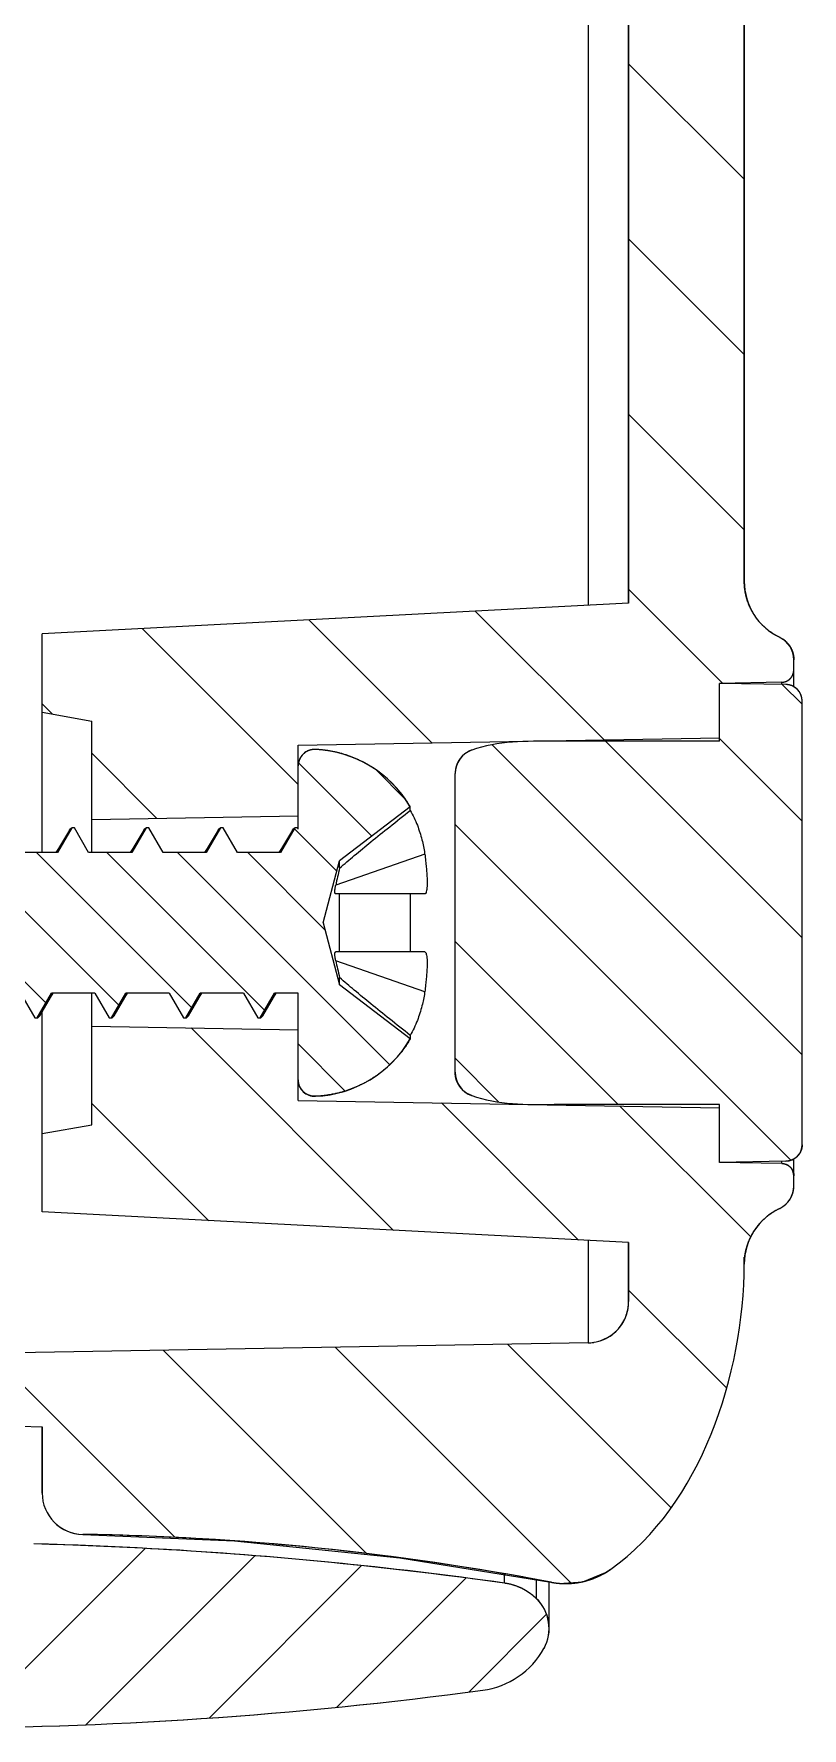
# Model space of a CAD drawing. Header units: millimetres. Extents: x 1204 to 1781, y 423 to 610.
# Drawn here: x 1306.29 to 1315.59, y 502.52 to 523.03 of the extents above; entities that cross this region are included whole.
import ezdxf

# ---------------------------------------------------------------- set-up
doc = ezdxf.new("R2010")
doc.units = ezdxf.units.MM

msp = doc.modelspace()

# ---------------------------------------------------------------- linework, layer by layer
at = {"color": 7, "linetype": 'Continuous'}
for p, q in [((1314.887, 516.403), (1314.887, 585.37)), ((1313.487, 576.589), (1313.487, 516.14)), ((1314.887, 534.242), (1314.887, 516.403)), ((1312.996, 524.598), (1312.996, 516.114)), ((1313.487, 516.14), (1313.487, 523.818)), ((1314.887, 516.403), (1314.887, 523.818)), ((1313.487, 516.14), (1306.387, 515.768)), ((1313.487, 516.14), (1306.387, 515.768)), ((1306.387, 513.118), (1306.387, 515.768)), ((1306.387, 514.818), (1306.387, 515.768)), ((1315.487, 515.127), (1315.487, 515.454)), ((1315.487, 515.331), (1315.487, 515.454)), ((1315.34, 515.181), (1314.587, 515.168)), ((1315.34, 515.181), (1314.587, 515.168)), ((1314.587, 514.468), (1314.587, 515.168)), ((1315.39, 515.154), (1314.587, 515.168)), ((1314.587, 514.507), (1314.587, 515.168)), ((1315.39, 515.154), (1314.587, 515.168)), ((1314.587, 514.468), (1314.587, 515.168)), ((1315.34, 515.154), (1315.34, 515.181)), ((1315.587, 509.582), (1315.587, 514.954)), ((1315.587, 509.582), (1315.587, 514.954)), ((1306.387, 514.818), (1306.987, 514.712)), ((1306.387, 514.818), (1306.987, 514.712)), ((1306.987, 513.118), (1306.987, 514.712)), ((1306.987, 513.518), (1306.987, 514.712)), ((1309.487, 514.418), (1314.587, 514.507)), ((1309.487, 514.418), (1314.587, 514.507)), ((1309.487, 513.401), (1309.487, 514.418)), ((1309.487, 513.562), (1309.487, 514.418)), ((1314.587, 514.468), (1312.587, 514.468)), ((1314.587, 514.468), (1312.587, 514.468)), ((1309.487, 513.401), (1309.487, 514.168)), ((1311.387, 510.459), (1311.387, 514.077)), ((1311.387, 510.459), (1311.387, 514.077)), ((1310.843, 513.674), (1309.988, 513.018)), ((1310.843, 513.674), (1309.988, 513.018)), ((1310.843, 513.63), (1310.843, 513.674)), ((1306.987, 513.518), (1309.487, 513.562)), ((1306.987, 513.518), (1309.487, 513.562)), ((1306.747, 513.418), (1306.574, 513.118)), ((1306.747, 513.418), (1306.574, 513.118)), ((1306.717, 513.392), (1306.584, 513.169)), ((1306.777, 513.418), (1306.747, 513.418)), ((1306.777, 513.418), (1306.747, 513.418)), ((1306.95, 513.118), (1306.777, 513.418)), ((1306.95, 513.118), (1306.777, 513.418)), ((1307.647, 513.418), (1307.474, 513.118)), ((1307.647, 513.418), (1307.474, 513.118)), ((1307.617, 513.392), (1307.484, 513.169)), ((1307.677, 513.418), (1307.647, 513.418)), ((1307.677, 513.418), (1307.647, 513.418)), ((1307.85, 513.118), (1307.677, 513.418)), ((1307.85, 513.118), (1307.677, 513.418)), ((1308.547, 513.418), (1308.374, 513.118)), ((1308.547, 513.418), (1308.374, 513.118)), ((1308.517, 513.392), (1308.384, 513.169)), ((1308.577, 513.418), (1308.547, 513.418)), ((1308.577, 513.418), (1308.547, 513.418)), ((1308.75, 513.118), (1308.577, 513.418)), ((1308.75, 513.118), (1308.577, 513.418)), ((1309.447, 513.418), (1309.274, 513.118)), ((1309.447, 513.418), (1309.274, 513.118)), ((1309.417, 513.392), (1309.284, 513.169)), ((1309.477, 513.418), (1309.447, 513.418)), ((1309.477, 513.418), (1309.447, 513.418)), ((1309.487, 513.401), (1309.477, 513.418)), ((1309.487, 513.401), (1309.477, 513.418)), ((1306.574, 513.118), (1306.05, 513.118)), ((1306.574, 513.118), (1306.05, 513.118)), ((1306.584, 513.169), (1306.554, 513.118)), ((1307.474, 513.118), (1306.95, 513.118)), ((1307.474, 513.118), (1306.95, 513.118)), ((1307.484, 513.169), (1307.454, 513.118)), ((1308.374, 513.118), (1307.85, 513.118)), ((1308.374, 513.118), (1307.85, 513.118)), ((1308.384, 513.169), (1308.354, 513.118)), ((1309.274, 513.118), (1308.75, 513.118)), ((1309.274, 513.118), (1308.75, 513.118)), ((1309.284, 513.169), (1309.254, 513.118)), ((1311.019, 513.101), (1309.941, 512.726)), ((1309.787, 512.268), (1309.988, 513.018)), ((1309.787, 512.268), (1309.988, 513.018)), ((1309.988, 512.931), (1309.988, 513.018)), ((1311.019, 512.618), (1309.941, 512.618)), ((1309.988, 511.918), (1309.988, 512.618)), ((1310.843, 512.618), (1310.843, 511.918)), ((1309.787, 512.268), (1309.988, 511.518)), ((1309.787, 512.268), (1309.988, 511.518)), ((1311.019, 511.918), (1309.941, 511.918)), ((1311.019, 511.435), (1309.941, 511.81)), ((1309.988, 511.518), (1309.988, 511.605)), ((1306.124, 511.418), (1306.297, 511.118)), ((1306.124, 511.418), (1306.297, 511.118)), ((1306.327, 511.118), (1306.5, 511.418)), ((1306.327, 511.118), (1306.5, 511.418)), ((1306.489, 511.366), (1306.52, 511.418)), ((1307.024, 511.418), (1306.5, 511.418)), ((1307.024, 511.418), (1306.5, 511.418)), ((1306.987, 509.824), (1306.987, 511.418)), ((1307.024, 511.418), (1307.197, 511.118)), ((1307.024, 511.418), (1307.197, 511.118)), ((1307.227, 511.118), (1307.4, 511.418)), ((1307.227, 511.118), (1307.4, 511.418)), ((1307.389, 511.366), (1307.42, 511.418)), ((1307.924, 511.418), (1307.4, 511.418)), ((1307.924, 511.418), (1307.4, 511.418)), ((1307.924, 511.418), (1308.097, 511.118)), ((1307.924, 511.418), (1308.097, 511.118)), ((1308.127, 511.118), (1308.3, 511.418)), ((1308.127, 511.118), (1308.3, 511.418)), ((1308.289, 511.366), (1308.32, 511.418)), ((1308.824, 511.418), (1308.3, 511.418)), ((1308.824, 511.418), (1308.3, 511.418)), ((1308.824, 511.418), (1308.997, 511.118)), ((1308.824, 511.418), (1308.997, 511.118)), ((1309.027, 511.118), (1309.2, 511.418)), ((1309.027, 511.118), (1309.2, 511.418)), ((1309.189, 511.366), (1309.22, 511.418)), ((1309.487, 511.418), (1309.2, 511.418)), ((1309.487, 511.418), (1309.2, 511.418)), ((1309.487, 510.118), (1309.487, 511.418)), ((1309.487, 510.368), (1309.487, 511.418)), ((1310.843, 510.862), (1309.988, 511.518)), ((1310.843, 510.862), (1309.988, 511.518)), ((1306.357, 511.144), (1306.489, 511.366)), ((1306.387, 508.768), (1306.387, 511.194)), ((1307.257, 511.144), (1307.389, 511.366)), ((1308.157, 511.144), (1308.289, 511.366)), ((1309.057, 511.144), (1309.189, 511.366)), ((1306.297, 511.118), (1306.327, 511.118)), ((1306.297, 511.118), (1306.327, 511.118)), ((1306.987, 511.018), (1309.487, 510.974)), ((1306.987, 511.018), (1309.487, 510.974)), ((1306.987, 509.824), (1306.987, 511.018)), ((1307.197, 511.118), (1307.227, 511.118)), ((1307.197, 511.118), (1307.227, 511.118)), ((1308.097, 511.118), (1308.127, 511.118)), ((1308.097, 511.118), (1308.127, 511.118)), ((1308.997, 511.118), (1309.027, 511.118)), ((1308.997, 511.118), (1309.027, 511.118)), ((1309.487, 510.118), (1309.487, 510.974)), ((1310.843, 510.906), (1310.843, 510.862)), ((1309.487, 510.118), (1314.587, 510.029)), ((1309.487, 510.118), (1314.587, 510.029)), ((1314.587, 510.068), (1312.587, 510.068)), ((1314.587, 510.068), (1312.587, 510.068)), ((1314.587, 509.368), (1314.587, 510.068)), ((1314.587, 509.368), (1314.587, 510.068)), ((1314.587, 509.368), (1314.587, 510.029)), ((1306.387, 509.718), (1306.987, 509.824)), ((1306.387, 509.718), (1306.987, 509.824)), ((1306.387, 508.768), (1306.387, 509.718)), ((1315.39, 509.382), (1314.587, 509.368)), ((1315.39, 509.382), (1314.587, 509.368)), ((1315.34, 509.355), (1314.587, 509.368)), ((1315.34, 509.355), (1314.587, 509.368)), ((1315.34, 509.355), (1315.34, 509.382)), ((1315.487, 509.082), (1315.487, 509.409)), ((1315.487, 509.082), (1315.487, 509.205)), ((1313.487, 508.396), (1306.387, 508.768)), ((1313.487, 508.396), (1306.387, 508.768)), ((1312.996, 508.422), (1312.996, 507.183)), ((1313.487, 508.396), (1313.487, 507.682)), ((1313.487, 507.683), (1313.487, 508.396)), ((1314.887, 508.142), (1314.887, 508.219)), ((1314.887, 508.142), (1314.887, 508.138)), ((1312.996, 507.184), (1305.387, 507.051)), ((1312.996, 507.184), (1305.387, 507.051)), ((1305.387, 506.194), (1306.387, 506.168)), ((1305.387, 506.194), (1306.387, 506.168)), ((1305.387, 506.193), (1306.387, 506.167)), ((1306.387, 506.168), (1306.387, 505.364)), ((1306.387, 505.364), (1306.387, 506.168)), ((1306.879, 504.863), (1306.879, 504.865)), ((1306.879, 504.863), (1308.717, 504.784)), ((1308.717, 504.784), (1310.718, 504.58)), ((1310.718, 504.58), (1312.545, 504.284)), ((1313.208, 504.402), (1313.273, 504.444)), ((1313.271, 504.443), (1313.272, 504.443)), ((1313.272, 504.443), (1313.272, 504.443)), ((1311.984, 504.273), (1311.984, 504.376)), ((1312.368, 504.314), (1312.368, 504.089)), ((1312.524, 503.727), (1312.524, 504.289)), ((1312.545, 504.285), (1312.547, 504.285)), ((1312.545, 504.284), (1312.644, 504.271)), ((1312.547, 504.285), (1312.547, 504.285)), ((1312.644, 504.271), (1312.933, 504.291)), ((1312.933, 504.291), (1313.208, 504.402))]:
    msp.add_line(p, q, dxfattribs=at)
at = {"color": 2, "linetype": 'Continuous'}
for p, q in [((1313.487, 522.671), (1314.887, 521.271)), ((1313.487, 520.55), (1314.887, 519.15)), ((1313.487, 518.428), (1314.887, 517.028)), ((1313.487, 516.307), (1314.625, 515.169)), ((1309.614, 515.937), (1311.105, 514.446)), ((1311.63, 516.043), (1313.19, 514.483)), ((1307.598, 515.832), (1309.487, 513.943)), ((1315.346, 515.155), (1315.587, 514.914)), ((1306.387, 514.922), (1306.513, 514.796)), ((1314.587, 514.5), (1315.587, 513.5)), ((1306.987, 514.322), (1307.777, 513.532)), ((1311.834, 514.424), (1315.587, 510.671)), ((1313.205, 514.468), (1315.587, 512.086)), ((1310.379, 513.318), (1309.491, 514.207)), ((1310.787, 513.763), (1310.427, 514.123)), ((1311.387, 513.457), (1315.452, 509.393)), ((1308.579, 513.415), (1308.576, 513.418)), ((1309.954, 512.892), (1309.44, 513.406)), ((1306.433, 511.301), (1304.616, 513.118)), ((1307.315, 511.271), (1305.468, 513.118)), ((1308.198, 511.24), (1306.32, 513.118)), ((1309.08, 511.21), (1307.172, 513.118)), ((1310.594, 510.548), (1308.024, 513.118)), ((1309.809, 512.184), (1308.876, 513.118)), ((1311.387, 512.043), (1313.362, 510.068)), ((1308.19, 510.997), (1310.642, 508.545)), ((1310.057, 510.232), (1309.487, 510.803)), ((1311.387, 510.629), (1311.917, 510.098)), ((1306.987, 510.079), (1308.404, 508.662)), ((1311.221, 510.088), (1312.881, 508.428)), ((1313.38, 510.05), (1314.965, 508.465)), ((1313.487, 507.822), (1314.67, 506.639)), ((1307.851, 507.094), (1310.312, 504.633)), ((1309.936, 507.13), (1312.795, 504.271)), ((1312.021, 507.167), (1313.998, 505.189)), ((1305.766, 507.057), (1307.995, 504.829)), ((1305.462, 502.521), (1307.635, 504.694)), ((1306.914, 502.558), (1308.961, 504.606)), ((1308.409, 502.64), (1310.255, 504.486)), ((1309.953, 502.77), (1311.52, 504.336)), ((1311.552, 502.954), (1312.494, 503.896))]:
    msp.add_line(p, q, dxfattribs=at)
at = {"color": 7, "linetype": 'Continuous'}
for centre, radius, start, end in [((1315.637, 516.403), 0.75, 180, 244.6231), ((1315.187, 515.454), 0.3, 0, 64.6231), ((1315.337, 515.331), 0.15, 271, 360), ((1315.387, 514.954), 0.2, 0, 89), ((1309.687, 514.168), 0.2, 87.4309, 180), ((1309.633, 512.969), 1.4, 30.2199, 87.4309), ((1311.687, 514.077), 0.3, 109.5388, 180), ((1305.087, 512.268), 5.99, 7.9965, 8.1127), ((1305.087, 512.268), 5.99, 351.8873, 352.0035), ((1309.633, 511.567), 1.4, 272.5691, 329.7801), ((1311.687, 510.459), 0.3, 180, 250.4612), ((1309.687, 510.368), 0.2, 180, 272.5691), ((1315.387, 509.582), 0.2, 271, 0), ((1315.337, 509.205), 0.15, 0, 89), ((1315.187, 509.082), 0.3, 295.3709, 0.0001), ((1315.637, 508.133), 0.75, 115.371, 179.6651), ((1312.987, 507.684), 0.5, 271, 0), ((1312.987, 507.683), 0.5, 271, 0), ((1312.988, 507.683), 0.499, 334.4431, 340.4479), ((1312.986, 507.684), 0.501, 340.4593, 359.9888), ((1312.988, 507.682), 0.499, 300.1241, 313.2603), ((1312.985, 507.685), 0.503, 313.243, 320.3927), ((1312.988, 507.683), 0.499, 320.3921, 334.4629), ((1312.987, 507.683), 0.5, 271.0186, 279.0132), ((1312.987, 507.683), 0.499, 278.9623, 292.9426), ((1312.987, 507.684), 0.5, 292.9502, 300.1312), ((1306.887, 505.364), 0.5, 180, 269.1381), ((1306.887, 505.364), 0.5, 180, 269.1381), ((1306.887, 505.363), 0.5, 225.3834, 269.1381), ((1306.383, 472.006), 32.862, 80.1553, 89.1351), ((1306.384, 472.009), 32.859, 79.1884, 89.1353), ((1304.887, 453.622), 51.146, 86.7448, 88.4313), ((1304.887, 453.624), 51.144, 82.0235, 88.4314), ((1304.887, 453.626), 51.143, 82.0235, 86.745), ((1312.724, 505.212), 0.944, 259.1851, 305.4484), ((1312.724, 505.212), 0.944, 259.1849, 305.4252), ((1313.265, 504.446), 0.00695, 337.1713, 344.1918), ((1311.887, 503.58), 0.7, 46.6213, 82.0235), ((1306.398, 472.094), 32.773, 79.185, 80.1539), ((1312.025, 503.726), 0.5, 331.0095, 46.6221), ((1312.024, 503.726), 0.5, 331.0142, 46.6214), ((1311.587, 503.968), 1, 277.6785, 331.0142), ((1311.587, 503.968), 1, 277.6785, 331.0142), ((1304.887, 553.663), 51.144, 262.3215, 277.6785), ((1304.887, 553.663), 51.144, 270, 277.6785)]:
    msp.add_arc(centre, radius, start, end, dxfattribs=at)
for points, start_tangent, end_tangent in [([(1315.316, 515.725), (1315.304, 515.731), (1315.293, 515.736), (1315.282, 515.742), (1315.271, 515.748), (1315.26, 515.755), (1315.248, 515.761), (1315.238, 515.768), (1315.227, 515.775), (1315.216, 515.782), (1315.205, 515.79), (1315.194, 515.797), (1315.184, 515.805), (1315.173, 515.813), (1315.163, 515.821), (1315.153, 515.83), (1315.143, 515.839), (1315.133, 515.847), (1315.123, 515.857), (1315.114, 515.866), (1315.104, 515.875), (1315.095, 515.885), (1315.085, 515.895), (1315.076, 515.905), (1315.067, 515.915), (1315.059, 515.925), (1315.05, 515.936), (1315.042, 515.946), (1315.034, 515.957), (1315.026, 515.968), (1315.018, 515.979), (1315.01, 515.991), (1315.003, 516.002), (1314.996, 516.014), (1314.989, 516.025), (1314.982, 516.037), (1314.976, 516.049), (1314.969, 516.061), (1314.963, 516.073), (1314.958, 516.085), (1314.952, 516.098), (1314.947, 516.11), (1314.941, 516.122), (1314.937, 516.135), (1314.932, 516.147), (1314.927, 516.16), (1314.923, 516.173), (1314.919, 516.186), (1314.915, 516.198), (1314.912, 516.211), (1314.909, 516.224), (1314.906, 516.237), (1314.903, 516.25), (1314.9, 516.263), (1314.898, 516.275), (1314.896, 516.288), (1314.894, 516.301), (1314.892, 516.314), (1314.891, 516.327), (1314.89, 516.34), (1314.889, 516.352), (1314.888, 516.365), (1314.887, 516.378), (1314.887, 516.39), (1314.887, 516.403)], (-0.903508, 0.428571), (0, 1)), ([(1315.316, 515.725), (1315.32, 515.723), (1315.325, 515.721), (1315.329, 515.718), (1315.334, 515.716), (1315.338, 515.713), (1315.342, 515.711), (1315.347, 515.708), (1315.351, 515.705), (1315.355, 515.702), (1315.36, 515.699), (1315.364, 515.696), (1315.368, 515.693), (1315.372, 515.69), (1315.377, 515.687), (1315.381, 515.683), (1315.385, 515.68), (1315.389, 515.676), (1315.393, 515.673), (1315.396, 515.669), (1315.4, 515.665), (1315.404, 515.661), (1315.408, 515.657), (1315.411, 515.653), (1315.415, 515.649), (1315.418, 515.645), (1315.422, 515.641), (1315.425, 515.637), (1315.428, 515.632), (1315.431, 515.628), (1315.435, 515.624), (1315.438, 515.619), (1315.441, 515.615), (1315.443, 515.61), (1315.446, 515.605), (1315.449, 515.601), (1315.451, 515.596), (1315.454, 515.591), (1315.456, 515.586), (1315.459, 515.581), (1315.461, 515.576), (1315.463, 515.571), (1315.465, 515.566), (1315.467, 515.561), (1315.469, 515.556), (1315.471, 515.551), (1315.473, 515.546), (1315.474, 515.541), (1315.476, 515.536), (1315.477, 515.531), (1315.478, 515.526), (1315.48, 515.521), (1315.481, 515.515), (1315.482, 515.51), (1315.483, 515.505), (1315.483, 515.5), (1315.484, 515.495), (1315.485, 515.49), (1315.485, 515.485), (1315.486, 515.48), (1315.486, 515.474), (1315.487, 515.469), (1315.487, 515.464), (1315.487, 515.459), (1315.487, 515.454)], (0.903508, -0.428571), (0, -1)), ([(1315.34, 515.181), (1315.343, 515.181), (1315.346, 515.181), (1315.35, 515.182), (1315.353, 515.182), (1315.356, 515.182), (1315.36, 515.183), (1315.363, 515.183), (1315.367, 515.184), (1315.37, 515.185), (1315.373, 515.186), (1315.377, 515.187), (1315.38, 515.188), (1315.384, 515.189), (1315.387, 515.19), (1315.391, 515.191), (1315.394, 515.192), (1315.397, 515.194), (1315.401, 515.195), (1315.404, 515.197), (1315.408, 515.199), (1315.411, 515.201), (1315.414, 515.202), (1315.417, 515.204), (1315.42, 515.207), (1315.424, 515.209), (1315.427, 515.211), (1315.43, 515.213), (1315.433, 515.216), (1315.436, 515.218), (1315.438, 515.221), (1315.441, 515.223), (1315.444, 515.226), (1315.447, 515.229), (1315.449, 515.232), (1315.452, 515.235), (1315.454, 515.237), (1315.456, 515.24), (1315.459, 515.244), (1315.461, 515.247), (1315.463, 515.25), (1315.465, 515.253), (1315.467, 515.256), (1315.469, 515.26), (1315.471, 515.263), (1315.472, 515.266), (1315.474, 515.27), (1315.475, 515.273), (1315.477, 515.276), (1315.478, 515.28), (1315.479, 515.283), (1315.48, 515.287), (1315.481, 515.29), (1315.482, 515.294), (1315.483, 515.297), (1315.484, 515.301), (1315.485, 515.304), (1315.485, 515.308), (1315.486, 515.311), (1315.486, 515.314), (1315.486, 515.318), (1315.487, 515.321), (1315.487, 515.325), (1315.487, 515.328), (1315.487, 515.331)], (0.999848, 0.017452), (0, 1)), ([(1315.587, 514.954), (1315.587, 514.958), (1315.587, 514.963), (1315.587, 514.967), (1315.586, 514.972), (1315.586, 514.976), (1315.585, 514.981), (1315.584, 514.986), (1315.584, 514.99), (1315.583, 514.995), (1315.582, 514.999), (1315.581, 515.004), (1315.579, 515.009), (1315.578, 515.013), (1315.577, 515.018), (1315.575, 515.022), (1315.573, 515.027), (1315.571, 515.032), (1315.569, 515.036), (1315.567, 515.041), (1315.565, 515.045), (1315.563, 515.049), (1315.56, 515.054), (1315.558, 515.058), (1315.555, 515.062), (1315.552, 515.067), (1315.549, 515.071), (1315.546, 515.075), (1315.543, 515.079), (1315.54, 515.083), (1315.537, 515.087), (1315.533, 515.091), (1315.53, 515.094), (1315.526, 515.098), (1315.522, 515.101), (1315.518, 515.105), (1315.515, 515.108), (1315.511, 515.111), (1315.507, 515.114), (1315.502, 515.117), (1315.498, 515.12), (1315.494, 515.123), (1315.49, 515.126), (1315.485, 515.128), (1315.481, 515.131), (1315.477, 515.133), (1315.472, 515.135), (1315.468, 515.137), (1315.463, 515.139), (1315.459, 515.141), (1315.454, 515.142), (1315.449, 515.144), (1315.445, 515.145), (1315.44, 515.147), (1315.436, 515.148), (1315.431, 515.149), (1315.426, 515.15), (1315.422, 515.151), (1315.417, 515.152), (1315.413, 515.152), (1315.408, 515.153), (1315.404, 515.153), (1315.399, 515.154), (1315.395, 515.154), (1315.39, 515.154)], (0, 1), (-0.999848, 0.017452)), ([(1309.696, 514.368), (1309.691, 514.368), (1309.687, 514.368), (1309.682, 514.368), (1309.678, 514.368), (1309.673, 514.368), (1309.668, 514.367), (1309.663, 514.367), (1309.659, 514.366), (1309.654, 514.365), (1309.649, 514.365), (1309.644, 514.364), (1309.639, 514.362), (1309.634, 514.361), (1309.63, 514.36), (1309.625, 514.358), (1309.62, 514.357), (1309.615, 514.355), (1309.61, 514.353), (1309.606, 514.351), (1309.601, 514.349), (1309.596, 514.346), (1309.592, 514.344), (1309.587, 514.341), (1309.582, 514.339), (1309.578, 514.336), (1309.574, 514.333), (1309.569, 514.33), (1309.565, 514.327), (1309.561, 514.323), (1309.557, 514.32), (1309.553, 514.316), (1309.549, 514.313), (1309.545, 514.309), (1309.541, 514.305), (1309.538, 514.301), (1309.534, 514.297), (1309.531, 514.293), (1309.528, 514.289), (1309.524, 514.285), (1309.521, 514.28), (1309.518, 514.276), (1309.516, 514.271), (1309.513, 514.267), (1309.511, 514.262), (1309.508, 514.258), (1309.506, 514.253), (1309.504, 514.248), (1309.502, 514.244), (1309.5, 514.239), (1309.498, 514.234), (1309.497, 514.229), (1309.495, 514.225), (1309.494, 514.22), (1309.493, 514.215), (1309.491, 514.21), (1309.49, 514.206), (1309.49, 514.201), (1309.489, 514.196), (1309.488, 514.191), (1309.488, 514.187), (1309.487, 514.182), (1309.487, 514.177), (1309.487, 514.173), (1309.487, 514.168)], (-0.998995, 0.044825), (0, -1)), ([(1310.843, 513.674), (1310.832, 513.692), (1310.821, 513.71), (1310.81, 513.728), (1310.798, 513.746), (1310.786, 513.763), (1310.774, 513.781), (1310.762, 513.798), (1310.749, 513.815), (1310.736, 513.832), (1310.722, 513.849), (1310.708, 513.866), (1310.694, 513.883), (1310.68, 513.899), (1310.665, 513.915), (1310.65, 513.931), (1310.635, 513.947), (1310.62, 513.963), (1310.604, 513.978), (1310.588, 513.993), (1310.572, 514.008), (1310.555, 514.023), (1310.538, 514.037), (1310.521, 514.052), (1310.504, 514.066), (1310.487, 514.079), (1310.469, 514.093), (1310.451, 514.106), (1310.433, 514.119), (1310.414, 514.131), (1310.396, 514.144), (1310.377, 514.156), (1310.358, 514.167), (1310.339, 514.179), (1310.319, 514.19), (1310.3, 514.201), (1310.28, 514.211), (1310.26, 514.221), (1310.24, 514.231), (1310.22, 514.24), (1310.2, 514.25), (1310.18, 514.258), (1310.159, 514.267), (1310.139, 514.275), (1310.118, 514.283), (1310.097, 514.29), (1310.076, 514.298), (1310.055, 514.304), (1310.034, 514.311), (1310.013, 514.317), (1309.992, 514.323), (1309.971, 514.328), (1309.95, 514.333), (1309.929, 514.338), (1309.907, 514.342), (1309.886, 514.346), (1309.865, 514.35), (1309.844, 514.354), (1309.822, 514.357), (1309.801, 514.359), (1309.78, 514.362), (1309.759, 514.364), (1309.738, 514.366), (1309.717, 514.367), (1309.696, 514.368)], (-0.50332, 0.8641), (-0.998995, 0.044825)), ([(1311.587, 514.359), (1311.582, 514.358), (1311.576, 514.356), (1311.571, 514.354), (1311.566, 514.351), (1311.561, 514.349), (1311.556, 514.347), (1311.551, 514.344), (1311.546, 514.342), (1311.541, 514.339), (1311.536, 514.336), (1311.531, 514.333), (1311.527, 514.33), (1311.522, 514.327), (1311.517, 514.324), (1311.512, 514.321), (1311.508, 514.317), (1311.503, 514.314), (1311.498, 514.31), (1311.494, 514.306), (1311.489, 514.302), (1311.485, 514.299), (1311.481, 514.295), (1311.476, 514.29), (1311.472, 514.286), (1311.468, 514.282), (1311.464, 514.278), (1311.46, 514.273), (1311.456, 514.269), (1311.453, 514.264), (1311.449, 514.259), (1311.445, 514.255), (1311.442, 514.25), (1311.439, 514.245), (1311.435, 514.24), (1311.432, 514.235), (1311.429, 514.23), (1311.426, 514.225), (1311.423, 514.219), (1311.42, 514.214), (1311.418, 514.209), (1311.415, 514.204), (1311.413, 514.198), (1311.41, 514.193), (1311.408, 514.187), (1311.406, 514.182), (1311.404, 514.176), (1311.402, 514.171), (1311.4, 514.165), (1311.399, 514.16), (1311.397, 514.154), (1311.396, 514.149), (1311.394, 514.143), (1311.393, 514.137), (1311.392, 514.132), (1311.391, 514.126), (1311.39, 514.121), (1311.389, 514.115), (1311.389, 514.11), (1311.388, 514.104), (1311.388, 514.099), (1311.387, 514.093), (1311.387, 514.088), (1311.387, 514.082), (1311.387, 514.077)], (-0.942415, -0.334446), (0, -1)), ([(1312.587, 514.468), (1311.587, 514.359)], (-1, 0), (-0.942415, -0.334446)), ([(1312.587, 514.468), (1311.587, 514.359)], (-1, 0), (-0.942415, -0.334446)), ([(1309.988, 512.931), (1310.166, 513.083), (1310.368, 513.249), (1310.594, 513.431), (1310.843, 513.63)], (0.755343, 0.655329), (0.783818, 0.620991)), ([(1310.843, 513.63), (1310.929, 513.449), (1310.985, 513.274), (1311.017, 513.113)], (0.491349, -0.870963), (0.141121, -0.989992)), ([(1306.716, 513.392), (1306.721, 513.398), (1306.747, 513.418)], (0.531867, 0.846828), (1, 0)), ([(1307.616, 513.392), (1307.621, 513.398), (1307.647, 513.418)], (0.531867, 0.846828), (1, 0)), ([(1308.516, 513.392), (1308.521, 513.398), (1308.547, 513.418)], (0.531867, 0.846828), (1, 0)), ([(1309.416, 513.392), (1309.421, 513.398), (1309.447, 513.418)], (0.531867, 0.846828), (1, 0)), ([(1311.019, 513.101), (1311.029, 513.016), (1311.037, 512.941), (1311.043, 512.874), (1311.046, 512.813), (1311.047, 512.759), (1311.046, 512.712), (1311.043, 512.674), (1311.037, 512.645), (1311.029, 512.625), (1311.019, 512.618)], (0.139113, -0.990277), (-1, 0)), ([(1309.988, 512.931), (1309.963, 512.824), (1309.941, 512.726)], (-0.230596, -0.973049), (-0.208166, -0.978094)), ([(1309.941, 512.618), (1309.938, 512.619), (1309.936, 512.621), (1309.934, 512.625), (1309.932, 512.631), (1309.931, 512.638), (1309.931, 512.648), (1309.931, 512.659), (1309.932, 512.671), (1309.934, 512.684), (1309.936, 512.698), (1309.938, 512.712), (1309.941, 512.726)], (-1, 0), (0.208166, 0.978094)), ([(1309.941, 511.81), (1309.938, 511.825), (1309.936, 511.838), (1309.934, 511.852), (1309.932, 511.865), (1309.931, 511.877), (1309.931, 511.888), (1309.931, 511.898), (1309.932, 511.905), (1309.934, 511.911), (1309.936, 511.915), (1309.938, 511.917), (1309.941, 511.918)], (-0.208166, 0.978094), (1, 0)), ([(1309.941, 511.81), (1309.963, 511.712), (1309.988, 511.605)], (0.208166, -0.978094), (0.230596, -0.973049)), ([(1311.019, 511.918), (1311.029, 511.911), (1311.037, 511.891), (1311.043, 511.862), (1311.046, 511.824), (1311.047, 511.777), (1311.046, 511.723), (1311.043, 511.663), (1311.037, 511.595), (1311.029, 511.52), (1311.019, 511.435)], (1, 0), (-0.139113, -0.990277)), ([(1310.843, 510.906), (1310.593, 511.105), (1310.368, 511.287), (1310.166, 511.453), (1309.988, 511.605)], (-0.783818, 0.620991), (-0.755343, 0.655329)), ([(1311.017, 511.423), (1310.985, 511.262), (1310.929, 511.087), (1310.843, 510.906)], (-0.141121, -0.989992), (-0.491349, -0.870963)), ([(1306.327, 511.118), (1306.353, 511.138), (1306.358, 511.144)], (1, 0), (0.531868, 0.846827)), ([(1307.227, 511.118), (1307.253, 511.138), (1307.258, 511.144)], (1, 0), (0.531868, 0.846827)), ([(1308.127, 511.118), (1308.153, 511.138), (1308.158, 511.144)], (1, 0), (0.531868, 0.846827)), ([(1309.027, 511.118), (1309.053, 511.138), (1309.058, 511.144)], (1, 0), (0.531868, 0.846827)), ([(1310.843, 510.862), (1310.832, 510.844), (1310.821, 510.826), (1310.81, 510.808), (1310.798, 510.79), (1310.786, 510.773), (1310.774, 510.755), (1310.762, 510.738), (1310.749, 510.721), (1310.736, 510.704), (1310.722, 510.687), (1310.708, 510.67), (1310.694, 510.653), (1310.68, 510.637), (1310.665, 510.621), (1310.65, 510.605), (1310.635, 510.589), (1310.62, 510.573), (1310.604, 510.558), (1310.588, 510.543), (1310.572, 510.528), (1310.555, 510.513), (1310.538, 510.499), (1310.521, 510.484), (1310.504, 510.471), (1310.487, 510.457), (1310.469, 510.443), (1310.451, 510.43), (1310.433, 510.417), (1310.414, 510.405), (1310.396, 510.392), (1310.377, 510.38), (1310.358, 510.369), (1310.339, 510.357), (1310.319, 510.346), (1310.3, 510.336), (1310.28, 510.325), (1310.26, 510.315), (1310.24, 510.305), (1310.22, 510.296), (1310.2, 510.286), (1310.18, 510.278), (1310.159, 510.269), (1310.139, 510.261), (1310.118, 510.253), (1310.097, 510.246), (1310.076, 510.239), (1310.055, 510.232), (1310.034, 510.225), (1310.013, 510.219), (1309.992, 510.213), (1309.971, 510.208), (1309.95, 510.203), (1309.929, 510.198), (1309.907, 510.194), (1309.886, 510.19), (1309.865, 510.186), (1309.844, 510.183), (1309.822, 510.179), (1309.801, 510.177), (1309.78, 510.174), (1309.759, 510.172), (1309.738, 510.171), (1309.717, 510.169), (1309.696, 510.168)], (-0.50332, -0.8641), (-0.998995, -0.044825)), ([(1311.587, 510.177), (1311.582, 510.179), (1311.576, 510.18), (1311.571, 510.183), (1311.566, 510.185), (1311.561, 510.187), (1311.556, 510.189), (1311.551, 510.192), (1311.546, 510.194), (1311.541, 510.197), (1311.536, 510.2), (1311.531, 510.203), (1311.527, 510.206), (1311.522, 510.209), (1311.517, 510.212), (1311.512, 510.216), (1311.508, 510.219), (1311.503, 510.222), (1311.498, 510.226), (1311.494, 510.23), (1311.489, 510.234), (1311.485, 510.238), (1311.481, 510.242), (1311.476, 510.246), (1311.472, 510.25), (1311.468, 510.254), (1311.464, 510.258), (1311.46, 510.263), (1311.456, 510.267), (1311.453, 510.272), (1311.449, 510.277), (1311.445, 510.281), (1311.442, 510.286), (1311.439, 510.291), (1311.435, 510.296), (1311.432, 510.301), (1311.429, 510.306), (1311.426, 510.311), (1311.423, 510.317), (1311.42, 510.322), (1311.418, 510.327), (1311.415, 510.332), (1311.413, 510.338), (1311.41, 510.343), (1311.408, 510.349), (1311.406, 510.354), (1311.404, 510.36), (1311.402, 510.365), (1311.4, 510.371), (1311.399, 510.376), (1311.397, 510.382), (1311.396, 510.387), (1311.394, 510.393), (1311.393, 510.399), (1311.392, 510.404), (1311.391, 510.41), (1311.39, 510.415), (1311.389, 510.421), (1311.389, 510.426), (1311.388, 510.432), (1311.388, 510.438), (1311.387, 510.443), (1311.387, 510.449), (1311.387, 510.454), (1311.387, 510.459)], (-0.942415, 0.334446), (0, 1)), ([(1309.696, 510.168), (1309.691, 510.168), (1309.687, 510.168), (1309.682, 510.168), (1309.678, 510.168), (1309.673, 510.168), (1309.668, 510.169), (1309.663, 510.169), (1309.659, 510.17), (1309.654, 510.171), (1309.649, 510.171), (1309.644, 510.172), (1309.639, 510.174), (1309.634, 510.175), (1309.63, 510.176), (1309.625, 510.178), (1309.62, 510.179), (1309.615, 510.181), (1309.61, 510.183), (1309.606, 510.185), (1309.601, 510.187), (1309.596, 510.19), (1309.592, 510.192), (1309.587, 510.195), (1309.582, 510.197), (1309.578, 510.2), (1309.574, 510.203), (1309.569, 510.206), (1309.565, 510.209), (1309.561, 510.213), (1309.557, 510.216), (1309.553, 510.22), (1309.549, 510.223), (1309.545, 510.227), (1309.541, 510.231), (1309.538, 510.235), (1309.534, 510.239), (1309.531, 510.243), (1309.528, 510.247), (1309.524, 510.251), (1309.521, 510.256), (1309.518, 510.26), (1309.516, 510.265), (1309.513, 510.269), (1309.511, 510.274), (1309.508, 510.278), (1309.506, 510.283), (1309.504, 510.288), (1309.502, 510.292), (1309.5, 510.297), (1309.498, 510.302), (1309.497, 510.307), (1309.495, 510.311), (1309.494, 510.316), (1309.493, 510.321), (1309.491, 510.326), (1309.49, 510.331), (1309.49, 510.335), (1309.489, 510.34), (1309.488, 510.345), (1309.488, 510.349), (1309.487, 510.354), (1309.487, 510.359), (1309.487, 510.363), (1309.487, 510.368)], (-0.998995, -0.044825), (0, 1)), ([(1311.587, 510.177), (1312.587, 510.068)], (0.942415, -0.334446), (1, 0)), ([(1311.587, 510.177), (1312.587, 510.068)], (0.942415, -0.334446), (1, 0)), ([(1315.587, 509.582), (1315.587, 509.578), (1315.587, 509.573), (1315.587, 509.569), (1315.586, 509.564), (1315.586, 509.56), (1315.585, 509.555), (1315.584, 509.551), (1315.584, 509.546), (1315.583, 509.541), (1315.582, 509.537), (1315.581, 509.532), (1315.579, 509.528), (1315.578, 509.523), (1315.577, 509.518), (1315.575, 509.514), (1315.573, 509.509), (1315.571, 509.505), (1315.569, 509.5), (1315.567, 509.496), (1315.565, 509.491), (1315.563, 509.487), (1315.56, 509.482), (1315.558, 509.478), (1315.555, 509.474), (1315.552, 509.469), (1315.549, 509.465), (1315.546, 509.461), (1315.543, 509.457), (1315.54, 509.453), (1315.537, 509.449), (1315.533, 509.446), (1315.53, 509.442), (1315.526, 509.438), (1315.522, 509.435), (1315.518, 509.431), (1315.515, 509.428), (1315.511, 509.425), (1315.507, 509.422), (1315.502, 509.419), (1315.498, 509.416), (1315.494, 509.413), (1315.49, 509.41), (1315.485, 509.408), (1315.481, 509.406), (1315.477, 509.403), (1315.472, 509.401), (1315.468, 509.399), (1315.463, 509.397), (1315.459, 509.395), (1315.454, 509.394), (1315.449, 509.392), (1315.445, 509.391), (1315.44, 509.389), (1315.436, 509.388), (1315.431, 509.387), (1315.426, 509.386), (1315.422, 509.385), (1315.417, 509.384), (1315.413, 509.384), (1315.408, 509.383), (1315.404, 509.383), (1315.399, 509.382), (1315.395, 509.382), (1315.39, 509.382)], (0, -1), (-0.999848, -0.017452)), ([(1315.34, 509.355), (1315.343, 509.355), (1315.346, 509.355), (1315.35, 509.354), (1315.353, 509.354), (1315.356, 509.354), (1315.36, 509.353), (1315.363, 509.353), (1315.367, 509.352), (1315.37, 509.351), (1315.373, 509.35), (1315.377, 509.35), (1315.38, 509.349), (1315.384, 509.347), (1315.387, 509.346), (1315.391, 509.345), (1315.394, 509.344), (1315.397, 509.342), (1315.401, 509.341), (1315.404, 509.339), (1315.408, 509.337), (1315.411, 509.335), (1315.414, 509.334), (1315.417, 509.332), (1315.42, 509.33), (1315.424, 509.327), (1315.427, 509.325), (1315.43, 509.323), (1315.433, 509.32), (1315.436, 509.318), (1315.438, 509.315), (1315.441, 509.313), (1315.444, 509.31), (1315.447, 509.307), (1315.449, 509.304), (1315.452, 509.302), (1315.454, 509.299), (1315.456, 509.296), (1315.459, 509.293), (1315.461, 509.289), (1315.463, 509.286), (1315.465, 509.283), (1315.467, 509.28), (1315.469, 509.276), (1315.471, 509.273), (1315.472, 509.27), (1315.474, 509.266), (1315.475, 509.263), (1315.477, 509.26), (1315.478, 509.256), (1315.479, 509.253), (1315.48, 509.249), (1315.481, 509.246), (1315.482, 509.242), (1315.483, 509.239), (1315.484, 509.235), (1315.485, 509.232), (1315.485, 509.229), (1315.486, 509.225), (1315.486, 509.222), (1315.486, 509.218), (1315.487, 509.215), (1315.487, 509.212), (1315.487, 509.208), (1315.487, 509.205)], (0.999848, -0.017452), (0, -1)), ([(1315.316, 508.811), (1315.32, 508.813), (1315.325, 508.815), (1315.329, 508.818), (1315.334, 508.82), (1315.338, 508.823), (1315.342, 508.825), (1315.347, 508.828), (1315.351, 508.831), (1315.355, 508.834), (1315.36, 508.837), (1315.364, 508.84), (1315.368, 508.843), (1315.372, 508.846), (1315.376, 508.849), (1315.381, 508.853), (1315.385, 508.856), (1315.389, 508.86), (1315.392, 508.863), (1315.396, 508.867), (1315.4, 508.871), (1315.404, 508.875), (1315.408, 508.879), (1315.411, 508.883), (1315.415, 508.887), (1315.418, 508.891), (1315.422, 508.895), (1315.425, 508.899), (1315.428, 508.904), (1315.431, 508.908), (1315.435, 508.912), (1315.438, 508.917), (1315.441, 508.922), (1315.443, 508.926), (1315.446, 508.931), (1315.449, 508.936), (1315.451, 508.94), (1315.454, 508.945), (1315.456, 508.95), (1315.459, 508.955), (1315.461, 508.96), (1315.463, 508.965), (1315.465, 508.97), (1315.467, 508.975), (1315.469, 508.98), (1315.471, 508.985), (1315.473, 508.99), (1315.474, 508.995), (1315.476, 509), (1315.477, 509.005), (1315.478, 509.01), (1315.48, 509.015), (1315.481, 509.021), (1315.482, 509.026), (1315.483, 509.031), (1315.483, 509.036), (1315.484, 509.041), (1315.485, 509.046), (1315.485, 509.051), (1315.486, 509.057), (1315.486, 509.062), (1315.487, 509.067), (1315.487, 509.072), (1315.487, 509.077), (1315.487, 509.082)], (0.903553, 0.428476), (-0.000002, 1)), ([(1314.887, 508.138), (1314.887, 508.15), (1314.887, 508.163), (1314.888, 508.175), (1314.889, 508.188), (1314.89, 508.201), (1314.891, 508.213), (1314.893, 508.226), (1314.894, 508.239), (1314.896, 508.252), (1314.898, 508.264), (1314.901, 508.277), (1314.903, 508.29), (1314.906, 508.303), (1314.909, 508.315), (1314.913, 508.328), (1314.916, 508.341), (1314.92, 508.354), (1314.924, 508.366), (1314.928, 508.379), (1314.933, 508.392), (1314.937, 508.404), (1314.942, 508.416), (1314.948, 508.429), (1314.953, 508.441), (1314.959, 508.453), (1314.965, 508.465), (1314.971, 508.477), (1314.977, 508.489), (1314.983, 508.501), (1314.99, 508.513), (1314.997, 508.524), (1315.004, 508.536), (1315.012, 508.547), (1315.019, 508.558), (1315.027, 508.57), (1315.035, 508.58), (1315.043, 508.591), (1315.051, 508.602), (1315.06, 508.612), (1315.068, 508.622), (1315.077, 508.633), (1315.086, 508.642), (1315.096, 508.652), (1315.105, 508.662), (1315.114, 508.671), (1315.124, 508.68), (1315.134, 508.689), (1315.144, 508.698), (1315.154, 508.707), (1315.164, 508.715), (1315.174, 508.723), (1315.184, 508.731), (1315.195, 508.739), (1315.206, 508.747), (1315.216, 508.754), (1315.227, 508.761), (1315.238, 508.768), (1315.249, 508.775), (1315.26, 508.781), (1315.271, 508.788), (1315.282, 508.794), (1315.293, 508.8), (1315.304, 508.805), (1315.316, 508.811)], (0.005845, 0.999983), (0.903552, 0.428479)), ([(1313.271, 504.443), (1314.887, 508.138)], (0.814874, 0.579638), (0.005844, 0.999983)), ([(1313.271, 504.443), (1314.887, 508.138)], (0.814874, 0.579638), (0.005845, 0.999983)), ([(1312.547, 504.285), (1312.559, 504.283), (1312.57, 504.281), (1312.582, 504.279), (1312.593, 504.277), (1312.605, 504.276), (1312.616, 504.274), (1312.628, 504.273), (1312.64, 504.272), (1312.652, 504.271), (1312.663, 504.27), (1312.675, 504.27), (1312.687, 504.269), (1312.699, 504.269), (1312.711, 504.268), (1312.723, 504.268), (1312.735, 504.268), (1312.747, 504.269), (1312.759, 504.269), (1312.771, 504.269), (1312.783, 504.27), (1312.795, 504.271), (1312.807, 504.272), (1312.818, 504.273), (1312.83, 504.274), (1312.842, 504.276), (1312.854, 504.277), (1312.866, 504.279), (1312.878, 504.281), (1312.89, 504.283), (1312.902, 504.285), (1312.914, 504.287), (1312.926, 504.29), (1312.937, 504.293), (1312.949, 504.295), (1312.961, 504.298), (1312.972, 504.301), (1312.984, 504.305), (1312.996, 504.308), (1313.007, 504.312), (1313.019, 504.315), (1313.03, 504.319), (1313.041, 504.323), (1313.053, 504.327), (1313.064, 504.331), (1313.075, 504.336), (1313.086, 504.34), (1313.097, 504.345), (1313.108, 504.35), (1313.119, 504.355), (1313.13, 504.36), (1313.14, 504.365), (1313.151, 504.37), (1313.162, 504.376), (1313.172, 504.381), (1313.182, 504.387), (1313.193, 504.393), (1313.203, 504.399), (1313.213, 504.405), (1313.223, 504.411), (1313.233, 504.417), (1313.243, 504.423), (1313.252, 504.43), (1313.262, 504.436), (1313.271, 504.443)], (0.982238, -0.18764), (0.814873, 0.579639)), ([(1312.368, 504.089), (1312.358, 504.098), (1312.348, 504.107), (1312.338, 504.116), (1312.328, 504.124), (1312.317, 504.133), (1312.306, 504.141), (1312.295, 504.149), (1312.284, 504.157), (1312.273, 504.164), (1312.262, 504.171), (1312.25, 504.179), (1312.238, 504.186), (1312.227, 504.192), (1312.215, 504.199), (1312.203, 504.205), (1312.19, 504.211), (1312.178, 504.217), (1312.166, 504.222), (1312.153, 504.228), (1312.14, 504.233), (1312.128, 504.238), (1312.115, 504.242), (1312.102, 504.246), (1312.089, 504.25), (1312.076, 504.254), (1312.063, 504.258), (1312.05, 504.261), (1312.037, 504.264), (1312.024, 504.267), (1312.01, 504.269), (1311.997, 504.271), (1311.984, 504.273)], (-0.726831, 0.686817), (-0.990325, 0.138766))]:
    msp.add_spline(points, degree=3, dxfattribs=dict(at, start_tangent=start_tangent, end_tangent=end_tangent))

doc.saveas('drawing.dxf')
